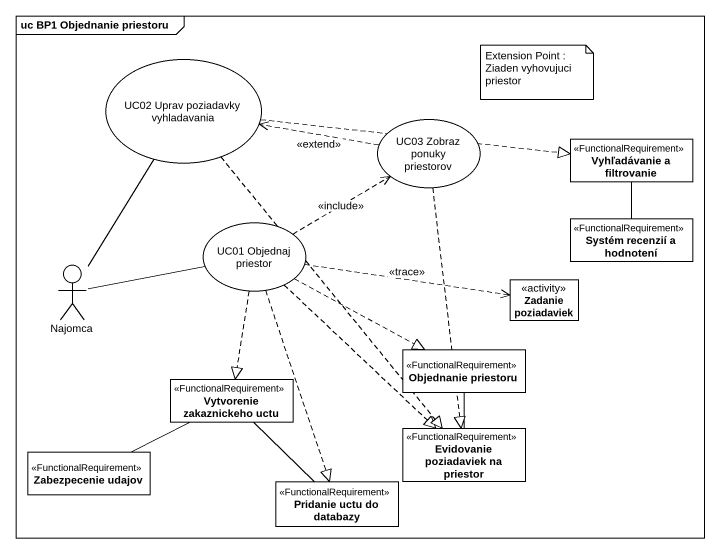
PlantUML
@startuml
mainframe uc BP1 Objednanie priestoru
allowmixing
hide circle
hide empty members
usecase "UC02 Uprav poziadavky vyhladavania" as UC02_Uprav_poziadavky
usecase "UC03 Zobraz ponuky priestorov" as UC03_Zobraz_ponuky
class "Vyhľadávanie a filtrovanie" as Vyhľadávanie_a_filtrovanie <<FunctionalRequirement>>
usecase "UC01 Objednaj priestor" as UC01_Objednaj_priestor
class "Systém recenzií a hodnotení" as Systém_recenzií_a_hodnotení <<FunctionalRequirement>>
actor Najomca
class "Zadanie poziadaviek" as Zadanie_poziadaviek <<activity>>
class "Objednanie priestoru" as Objednanie_priestoru <<FunctionalRequirement>>
class "Vytvorenie zakaznickeho uctu" as Vytvorenie_zakaznickeho_uctu <<FunctionalRequirement>>
class "Evidovanie poziadaviek na priestor" as Evidovanie_poziadaviek_na <<FunctionalRequirement>>
class "Zabezpecenie udajov" as Zabezpecenie_udajov <<FunctionalRequirement>>
class "Pridanie uctu do databazy" as Pridanie_uctu_do_databazy <<FunctionalRequirement>>
UC02_Uprav_poziadavky .right.|> Vyhľadávanie_a_filtrovanie
UC02_Uprav_poziadavky ..|> Evidovanie_poziadaviek_na
UC03_Zobraz_ponuky .left.> UC02_Uprav_poziadavky : <<extend>>
UC03_Zobraz_ponuky ..|> Evidovanie_poziadaviek_na
Vyhľadávanie_a_filtrovanie -- Systém_recenzií_a_hodnotení
UC01_Objednaj_priestor .right.> UC03_Zobraz_ponuky : <<include>>
UC01_Objednaj_priestor .right.> Zadanie_poziadaviek : <<trace>>
UC01_Objednaj_priestor .right.|> Objednanie_priestoru
UC01_Objednaj_priestor ..|> Vytvorenie_zakaznickeho_uctu
UC01_Objednaj_priestor ..|> Evidovanie_poziadaviek_na
UC01_Objednaj_priestor ..|> Pridanie_uctu_do_databazy
Najomca -up- UC02_Uprav_poziadavky
Najomca -right- UC01_Objednaj_priestor
Objednanie_priestoru -- Evidovanie_poziadaviek_na
Vytvorenie_zakaznickeho_uctu -left- Zabezpecenie_udajov
Vytvorenie_zakaznickeho_uctu -- Pridanie_uctu_do_databazy
note as N1
  Extension Point : Ziaden vyhovujuci priestor
end note
@enduml
